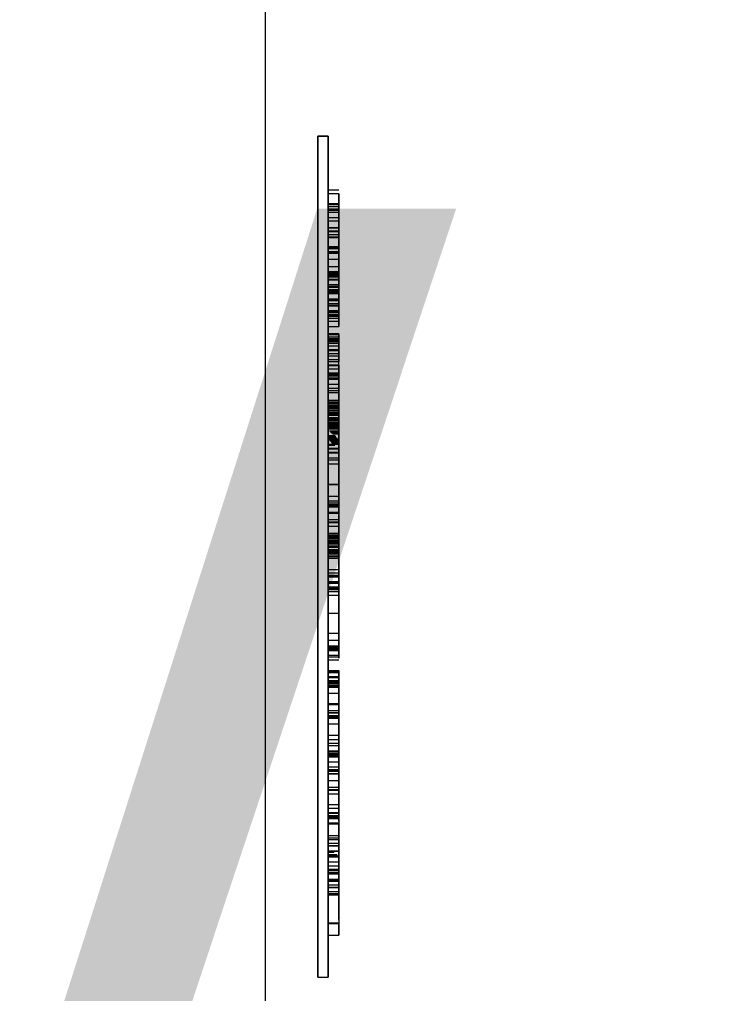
# Model space of a CAD drawing. Header units: millimetres. Extents: x 10569 to 232243, y -25347 to 80743.
# Drawn here: x 86322.3 to 86658.8, y 45304.7 to 45768 of the extents above; entities that cross this region are included whole.
import ezdxf

# ---------------------------------------------------------------- set-up
doc = ezdxf.new("R2010")
doc.units = ezdxf.units.MM
for name, color, linetype, lineweight in [('A-GENM', 13, 'Continuous', 20), ('A-WALL', 113, 'Continuous', 20), ('G-ANNO-TEXT', 231, 'Continuous', 5)]:
    doc.layers.add(name, color=color, linetype=linetype, lineweight=lineweight)
doc.styles.add('Swis721 BT_5', font='swiss.ttf', dxfattribs={"width": 0.85, "height": 567.642527})

# ---------------------------------------------------------------- blocks, each defined once
blk = doc.blocks.new('DLN_Signage-Ambulant braille _ tactile - DLN_Signage-Ambulant braille _ tactile-V652-TENDER DRAFT G_F')
at = {"layer": 'A-GENM', "lineweight": 9}
for p, q in [((200, 5), (-200, 5)), ((-200, 5), (200, 5)), ((-200, 5), (-200, 0)), ((-200, 5), (-200, 0)), ((200, 0), (200, 5)), ((200, 5), (200, 0)), ((-200, 0), (200, 0)), ((-179.94, 0), (-179.87, 0)), ((-179.93, 0), (-179.94, 0)), ((-179.68, 0), (-179.93, 0)), ((-179.87, 0), (-174.2, 0)), ((-178.37, 0), (-179.68, 0)), ((-177.38, 0), (-178.37, 0)), ((-175.04, 0), (-177.38, 0)), ((-174.2, 0), (-172.53, 0)), ((-174.2, 0), (-174.2, -5)), ((-171.15, 0), (-172.66, 0)), ((-170.12, 0), (-172.24, 0)), ((-172.24, 0), (-171.77, 0)), ((-171.77, 0), (-139.49, 0)), ((-171.77, 0), (-160.35, 0)), ((-166.2, 0), (-171.15, 0)), ((-150.16, 0), (-170.12, 0)), ((-160.35, 0), (-166.2, 0)), ((-160.74, 0), (-159.15, 0)), ((-160.74, 0), (-160.74, -5)), ((-160.35, -5), (-160.35, 0)), ((-160.35, 0), (-160.35, -5)), ((-159.15, 0), (-153.48, 0)), ((-159.15, 0), (-159.15, -5)), ((-156.11, 0), (-157.25, 0)), ((-157.25, 0), (-154.1, 0)), ((-153.48, 0), (-157.25, 0)), ((-157.25, 0), (-157.25, -5)), ((-157.25, -5), (-157.25, 0)), ((-157.25, 0), (-157.25, -5)), ((-154.35, 0), (-156.11, 0)), ((-156.11, 0), (-156.11, -5)), ((-154.35, 0), (-154.35, -5)), ((-154.1, -5), (-154.1, 0)), ((-153.48, 0), (-150.76, 0)), ((-150.51, 0), (-153.48, 0)), ((-153.48, 0), (-150.16, 0)), ((-153.48, 0), (-153.48, -5)), ((-150.16, 0), (-153.31, 0)), ((-153.31, 0), (-153.31, -5)), ((-150.76, 0), (-149.31, 0)), ((-150.76, 0), (-150.76, -5)), ((-149.31, 0), (-150.51, 0)), ((-150.51, 0), (-150.51, -5)), ((-139.49, 0), (-150.16, 0)), ((-150.16, 0), (-142.48, 0)), ((-150.16, 0), (-150.16, -5)), ((-149.31, 0), (-149.31, -5)), ((-147.09, 0), (-148.93, 0)), ((-148.93, 0), (-148.93, -5)), ((-148.75, 0), (-147.09, 0)), ((-148.75, 0), (-148.75, -5)), ((-146.12, 0), (-148.57, 0)), ((-148.57, 0), (-148.57, -5)), ((-147.09, 0), (-147.09, -5)), ((-144.94, 0), (-146.12, 0)), ((-139.49, 0), (-145.19, 0)), ((-145.19, 0), (-142.77, 0)), ((-142.48, 0), (-145.19, 0)), ((-145.19, 0), (-142.48, 0)), ((-145.19, 0), (-145.19, -5)), ((-145.19, 0), (-145.19, -5)), ((-143.67, 0), (-144.94, 0)), ((-142.77, 0), (-141.69, 0)), ((-142.77, 0), (-142.77, -5)), ((-139.49, 0), (-142.48, 0)), ((-142.48, 0), (-139.31, 0)), ((-142.22, 0), (-140.47, 0)), ((-142.22, 0), (-142.22, -4.72)), ((-141.69, 0), (-141.69, -4.15)), ((-140.47, 0), (-140.11, 0)), ((-140.47, 0), (-140.47, -2.84)), ((-140.11, -5), (-140.11, 0)), ((-140.11, 0), (-140.11, -5)), ((-140.11, 0), (-140.11, -5)), ((-139.49, 0), (-125.84, 0)), ((-126.56, 0), (-139.49, 0)), ((-137.5, 0), (-138.77, 0)), ((-137.81, 0), (-133.87, 0)), ((-133.87, 0), (-137.5, 0)), ((-132.54, 0), (-137.47, 0)), ((-137.47, 0), (-137.47, -5)), ((-137.42, 0), (-134.48, 0)), ((-137.42, 0), (-137.42, -5)), ((-136.3, 0), (-136.3, -5)), ((-134.48, 0), (-132.54, 0)), ((-134.48, 0), (-134.48, -5)), ((-132.54, 0), (-132.54, -5)), ((-127.09, 0), (-127.09, -5)), ((-127.09, 0), (-127.09, -5)), ((-126.56, 0), (-126.56, -5)), ((-125.84, 0), (-93.56, 0)), ((-101.26, 0), (-125.84, 0)), ((-125.84, 0), (-119.63, 0)), ((-119.63, 0), (-125.84, 0)), ((-123.28, 0), (-125.84, 0)), ((-119.63, 0), (-125.84, 0)), ((-124.54, 0), (-95.14, 0)), ((-95.14, 0), (-124.54, 0)), ((-124.42, 0), (-123.28, 0)), ((-124.42, 0), (-124.42, -5)), ((-123.78, 0), (-121.94, 0)), ((-123.78, 0), (-123.78, -5)), ((-123.28, -5), (-123.28, 0)), ((-121.94, 0), (-121.69, 0)), ((-121.94, 0), (-121.94, -5)), ((-121.69, 0), (-121.69, -5)), ((-119.63, 0), (-119.63, -5)), ((-117.88, 0), (-117.88, -5)), ((-111.03, 0), (-112.8, 0)), ((-112.8, 0), (-111.03, 0)), ((-112.8, 0), (-112.8, -5)), ((-106.46, 0), (-111.03, 0)), ((-111.03, 0), (-106.46, 0)), ((-111.03, 0), (-111.03, -5)), ((-111.03, 0), (-111.03, -5)), ((-110.9, 0), (-109.6, 0)), ((-109.54, 0), (-110.9, 0)), ((-110.9, -5), (-110.9, 0)), ((-109.6, 0), (-106.46, 0)), ((-109.6, 0), (-109.6, -5)), ((-106.46, 0), (-109.54, 0)), ((-109.54, 0), (-109.54, -5)), ((-101.94, 0), (-106.46, 0)), ((-106.46, 0), (-101.81, 0)), ((-106.46, 0), (-103.18, 0)), ((-103.31, 0), (-106.46, 0)), ((-106.46, 0), (-106.46, -5)), ((-106.46, 0), (-106.46, -5)), ((-106.46, 0), (-106.46, -5)), ((-106.46, 0), (-106.46, -5)), ((-102.01, 0), (-103.31, 0)), ((-103.31, 0), (-103.31, -5)), ((-103.18, 0), (-102.01, 0)), ((-103.18, 0), (-103.18, -5)), ((-102.01, 0), (-102.01, -5)), ((-100.11, 0), (-101.94, 0)), ((-101.94, 0), (-101.94, -5)), ((-101.81, 0), (-100.11, 0)), ((-101.81, 0), (-101.81, -5)), ((-68.08, 0), (-101.26, 0)), ((-101.26, 0), (-101.26, -5)), ((-100.11, -5), (-100.11, 0)), ((-88.68, 0), (-97.57, 0)), ((-97.57, 0), (-95.16, 0)), ((-94.07, 0), (-97.57, 0)), ((-97.57, 0), (-94.6, 0)), ((-97.57, 0), (-97.57, -5)), ((-97.57, 0), (-97.57, -5)), ((-95.16, 0), (-94.07, 0)), ((-95.16, 0), (-95.16, -5)), ((-94.6, 0), (-92.85, 0)), ((-94.6, 0), (-94.6, -5)), ((-94.07, 0), (-94.07, -5)), ((-93.56, 0), (-67.1, 0)), ((-93.56, 0), (-93.56, -5)), ((-92.85, 0), (-92.49, 0)), ((-92.85, 0), (-92.85, -5)), ((-92.49, 0), (-89.8, 0)), ((-89.86, 0), (-92.49, 0)), ((-92.49, 0), (-88.68, 0)), ((-92.49, -5), (-92.49, 0)), ((-92.49, 0), (-92.49, -5)), ((-92.49, 0), (-92.49, -5)), ((-84.92, 0), (-89.86, 0)), ((-89.86, 0), (-89.86, -5)), ((-89.8, 0), (-86.86, 0)), ((-89.8, 0), (-89.8, -5)), ((-88.68, 0), (-88.68, -5)), ((-86.86, 0), (-84.92, 0)), ((-86.86, 0), (-86.86, -5)), ((-84.92, 0), (-84.92, -5)), ((-75.66, 0), (-79.47, 0)), ((-79.47, 0), (-76.16, 0)), ((-70.26, 0), (-79.47, 0)), ((-79.47, 0), (-76.8, 0)), ((-79.47, 0), (-79.47, -5)), ((-79.47, 0), (-79.47, -5)), ((-76.8, 0), (-75.66, 0)), ((-76.8, 0), (-76.8, -5)), ((-76.16, 0), (-74.32, 0)), ((-76.16, 0), (-76.16, -5)), ((-75.66, -5), (-75.66, 0)), ((-74.32, 0), (-74.07, 0)), ((-74.32, 0), (-74.32, -5)), ((-74.07, 0), (-70.26, 0)), ((-74.07, 0), (-74.07, -5)), ((-69.9, 0), (-73.16, 0)), ((-73.16, 0), (-69.9, 0)), ((-69.9, 0), (-73.16, 0)), ((-73.16, 0), (-69.9, 0)), ((-73.16, 0), (-73.16, -5)), ((-73.16, 0), (-73.16, -5)), ((-73.16, 0), (-73.16, -5)), ((-73.16, 0), (-73.16, -5)), ((-70.26, 0), (-70.26, -5)), ((-69.9, -5), (-69.9, 0)), ((-69.9, 0), (-69.9, -5)), ((-69.9, -5), (-69.9, 0)), ((-69.9, 0), (-69.9, -5)), ((-66.56, 0), (-68.08, 0)), ((-67.1, 0), (-62.2, 0)), ((-62.2, 0), (-66.56, 0)), ((-61.06, 0), (-64.87, 0)), ((-64.87, 0), (-61.42, 0)), ((-64.87, 0), (-64.87, -5)), ((-61.42, 0), (-60.23, 0)), ((-61.42, 0), (-61.42, -5)), ((-60.15, 0), (-61.06, 0)), ((-61.06, 0), (-61.06, -5)), ((-61.06, 0), (-61.06, -5)), ((-60.23, 0), (-59.47, 0)), ((-60.23, 0), (-60.23, -5)), ((-60.15, 0), (-60.15, -5)), ((-59.47, 0), (-58.86, 0)), ((-59.47, 0), (-54.39, 0)), ((-54.39, 0), (-59.47, 0)), ((-59.47, -5), (-59.47, 0)), ((-59.47, 0), (-59.47, -5)), ((-59.47, 0), (-59.47, -5)), ((-58.86, 0), (-57.01, 0)), ((-58.86, 0), (-58.86, -5)), ((-54.71, 0), (-57.43, 0)), ((-57.43, 0), (-57.43, -5)), ((-57.01, 0), (-55.04, 0)), ((-57.01, 0), (-57.01, -5)), ((-55.04, 0), (-54.05, 0)), ((-55.04, 0), (-55.04, -5)), ((-54.05, 0), (-54.71, 0)), ((-54.71, 0), (-54.71, -5)), ((-54.39, 0), (-54.39, -5)), ((-54.05, 0), (-54.05, -5)), ((-47.53, 0), (-48.28, 0)), ((-48.28, 0), (-47.88, 0)), ((-47.88, 0), (-15.17, 0)), ((-43.3, 0), (-47.66, 0)), ((-47.66, 0), (-44.55, 0)), ((-47.66, 0), (-47.66, -5)), ((-45.04, 0), (-47.53, 0)), ((-44.46, 0), (-46.84, 0)), ((-46.84, 0), (-43.87, 0)), ((-46.84, 0), (-46.84, -5)), ((-43.02, 0), (-45.04, 0)), ((-44.55, 0), (-42.53, 0)), ((-44.55, 0), (-44.55, -5)), ((-42.93, 0), (-44.46, 0)), ((-44.46, 0), (-44.46, -5)), ((-43.87, 0), (-43.3, 0)), ((-43.87, 0), (-43.87, -5)), ((-43.3, 0), (-43.3, -5)), ((-39.51, 0), (-43.02, 0)), ((-36.3, 0), (-42.93, 0)), ((-42.93, 0), (-42.93, -5)), ((-42.53, 0), (-39.76, 0)), ((-42.53, -5), (-42.53, 0)), ((-39.76, 0), (-36.3, 0)), ((-39.76, 0), (-39.76, -5)), ((-37.62, 0), (-39.51, 0)), ((-26.12, 0), (-37.62, 0)), ((-36.3, 0), (-36.3, -5)), ((-26.68, 0), (-26.85, 0)), ((-26.85, 0), (-24.92, 0)), ((-26.85, 0), (-26.85, -5)), ((-26.18, 0), (-26.68, 0)), ((-25.39, 0), (-26.18, 0)), ((-26, 0), (-26.12, 0)), ((-25.85, 0), (-26, 0)), ((-25.69, 0), (-25.85, 0)), ((-24.91, 0), (-25.69, 0)), ((-24.35, 0), (-25.39, 0)), ((-24.92, 0), (-24.89, 0)), ((-24.89, 0), (-24.91, 0)), ((-21.85, 0), (-24.35, 0)), ((-16.85, 0), (-21.85, 0)), ((-18.29, 0), (11.11, 0)), ((11.11, 0), (-18.29, 0)), ((-14.35, 0), (-16.85, 0)), ((-15.6, 0), (-16.61, 0)), ((-16.61, 0), (-15.03, 0)), ((-16.61, 0), (-16.61, -5)), ((-16.61, 0), (-16.61, -5)), ((-15.6, 0), (-15.6, -5)), ((-15.17, 0), (6.23, 0)), ((-15.17, 0), (-15.17, -5)), ((-12.55, 0), (-15.17, 0)), ((-15.03, 0), (-14.25, 0)), ((-15.03, 0), (-15.03, -5)), ((-12.52, 0), (-14.35, 0)), ((-14.25, 0), (-12.03, 0)), ((-14.25, 0), (-14.25, -5)), ((-9.63, 0), (-12.55, 0)), ((-12.55, 0), (-12.55, -5)), ((-11.85, 0), (-12.52, 0)), ((-12.03, 0), (-9.35, 0)), ((-12.03, -5), (-12.03, 0)), ((-11.33, 0), (-11.85, 0)), ((-11.85, 0), (-11.85, -5)), ((-11.3, 0), (-11.33, 0)), ((-11.2, 0), (-11.3, 0)), ((-11.04, 0), (-11.2, 0)), ((-10.84, 0), (-11.04, 0)), ((-10.6, 0), (-10.84, 0)), ((-10.35, 0), (-10.6, 0)), ((-10.1, 0), (-10.35, 0)), ((-9.86, 0), (-10.1, 0)), ((-9.66, 0), (-9.86, 0)), ((-9.5, 0), (-9.66, 0)), ((-7.72, 0), (-9.63, 0)), ((-9.63, 0), (-9.63, -5)), ((-9.36, 0), (-9.5, 0)), ((-8.85, 0), (-9.36, 0)), ((-9.35, 0), (-7.72, 0)), ((-9.35, 0), (-9.35, -5)), ((-5.14, 0), (-8.85, 0)), ((-8.85, 0), (-8.85, -5)), ((-7.72, 0), (-6.14, 0)), ((-6.14, 0), (-7.72, 0)), ((-7.72, 0), (-7.72, -5)), ((-7.72, 0), (-7.72, -5)), ((-7.72, 0), (-7.72, -5)), ((-6.14, 0), (-6.14, -5)), ((-3.85, 0), (-5.14, 0)), ((1.15, 0), (-3.85, 0)), ((2.73, 0), (-0.74, 0)), ((-0.74, 0), (1.64, 0)), ((-0.74, 0), (-0.74, -5)), ((-0.11, 0), (1.34, 0)), ((0.39, 0), (-0.11, 0)), ((-0.11, -5), (-0.11, 0)), ((1.99, 0), (0.39, 0)), ((0.39, 0), (0.39, -5)), ((3.65, 0), (1.15, 0)), ((1.34, 0), (4.78, 0)), ((1.34, 0), (1.34, -5)), ((2.41, 0), (1.48, 0)), ((1.48, 0), (1.91, 0)), ((1.48, 0), (1.48, -5)), ((1.64, 0), (5.15, 0)), ((1.64, 0), (1.64, -5)), ((1.91, 0), (3.46, 0)), ((1.91, 0), (1.91, -5)), ((4.58, 0), (1.99, 0)), ((1.99, 0), (1.99, -5)), ((4.96, 0), (2.41, 0)), ((2.41, 0), (2.41, -5)), ((5.19, 0), (2.73, 0)), ((2.73, 0), (2.73, -5)), ((3.46, 0), (5.62, 0)), ((3.46, 0), (3.46, -5)), ((5.98, 0), (3.65, 0)), ((4.58, 0), (4.58, -5)), ((4.78, 0), (6.92, 0)), ((4.78, 0), (4.78, -5)), ((4.96, 0), (4.96, -5)), ((5.15, 0), (5.15, -5)), ((5.19, 0), (5.19, -5)), ((6.15, 0), (5.98, 0)), ((8.1, 0), (6.15, 0)), ((6.15, 0), (6.15, -5)), ((6.23, 0), (33.91, 0)), ((6.23, 0), (6.23, -5)), ((9.04, 0), (6.23, 0)), ((8.78, 0), (6.23, 0)), ((6.92, 0), (10.05, 0)), ((6.92, 0), (6.92, -5)), ((10.05, 0), (7.63, 0)), ((7.63, 0), (7.63, -5)), ((7.84, 0), (8.78, 0)), ((7.84, 0), (7.84, -5)), ((8.02, 0), (9.69, 0)), ((8.02, 0), (8.02, -5)), ((22.13, 0), (8.1, 0)), ((8.1, 0), (8.1, -5)), ((8.78, 0), (8.78, -5)), ((10.37, 0), (9.04, 0)), ((9.04, 0), (9.04, -5)), ((9.69, 0), (10.37, 0)), ((9.69, 0), (9.69, -5)), ((10.05, 0), (10.05, -5)), ((10.37, 0), (10.37, -5)), ((16.31, 0), (14.5, 0)), ((14.5, 0), (16.3, 0)), ((14.5, 0), (14.5, -5)), ((16.3, 0), (20.72, 0)), ((16.3, 0), (16.3, -5)), ((16.31, 0), (16.31, -5)), ((16.4, 0), (17.73, 0)), ((20.72, 0), (16.4, 0)), ((20.72, 0), (16.4, 0)), ((17.63, 0), (16.4, 0)), ((16.4, 0), (20.72, 0)), ((16.4, -5), (16.4, 0)), ((16.4, 0), (16.4, -5)), ((20.72, 0), (17.63, 0)), ((17.63, 0), (17.63, -5)), ((17.73, 0), (20.72, 0)), ((17.73, 0), (17.73, -5)), ((20.72, 0), (24.82, 0)), ((24.66, 0), (20.72, 0)), ((20.72, 0), (24.66, 0)), ((20.72, 0), (20.72, -5)), ((23.69, 0), (20.79, 0)), ((20.79, 0), (20.79, -5)), ((24.55, 0), (21, 0)), ((21, 0), (21, -5)), ((21.2, 0), (23.97, 0)), ((21.2, 0), (21.2, -5)), ((22.83, 0), (22.13, 0)), ((24.95, 0), (22.83, 0)), ((24.66, 0), (23.69, 0)), ((23.69, 0), (23.69, -5)), ((23.97, 0), (25.61, 0)), ((23.97, 0), (23.97, -5)), ((25.61, 0), (24.55, 0)), ((24.55, 0), (24.55, -5)), ((24.66, -5), (24.66, 0)), ((24.82, 0), (26.56, 0)), ((24.82, 0), (24.82, -5)), ((26.22, 0), (24.95, 0)), ((25.61, 0), (25.61, -5)), ((28.77, 0), (26.22, 0)), ((26.56, 0), (26.56, -5)), ((33.91, 0), (28.77, 0)), ((28.77, 0), (28.77, -5)), ((33.91, 0), (34.38, 0)), ((34.38, 0), (46.96, 0)), ((44.16, 0), (34.38, 0)), ((34.38, 0), (34.38, -5)), ((46.66, 0), (44.16, 0)), ((44.16, 0), (68.16, 0)), ((68.16, 0), (44.16, 0)), ((44.16, 0), (44.16, -5)), ((46.07, 0), (46.07, -5)), ((49.16, 0), (46.66, 0)), ((46.96, 0), (64.71, 0)), ((46.96, 0), (46.96, -5)), ((49.42, 0), (46.96, 0)), ((46.96, 0), (49.67, 0)), ((50.16, 0), (49.16, 0)), ((51.65, 0), (49.42, 0)), ((49.42, 0), (49.42, -5)), ((49.67, 0), (49.55, 0)), ((49.55, 0), (51.41, 0)), ((49.55, 0), (49.55, -5)), ((49.67, 0), (49.67, -5)), ((49.67, 0), (49.67, -5)), ((51.46, 0), (50.16, 0)), ((51.28, 0), (51.1, 0)), ((51.1, -5), (51.1, 0)), ((51.41, 0), (51.28, 0)), ((51.28, 0), (51.28, -5)), ((51.29, 0), (54.38, 0)), ((51.41, 0), (51.41, -4.87)), ((54.5, 0), (51.46, 0)), ((54.38, 0), (51.65, 0)), ((51.65, 0), (51.65, -4.59)), ((53.02, 0), (53.02, -3.1)), ((55.13, 0), (53.58, 0)), ((53.58, 0), (55.07, 0)), ((53.58, 0), (53.58, -5)), ((54.99, 0), (54.5, 0)), ((54.63, 0), (56.62, 0)), ((55.16, 0), (54.99, 0)), ((55.07, 0), (55.38, 0)), ((57.16, 0), (55.16, 0)), ((55.84, 0), (58.85, 0)), ((58.85, 0), (55.84, 0)), ((55.84, 0), (58.85, 0)), ((55.84, 0), (59.22, 0)), ((60.39, 0), (56, 0)), ((56, 0), (58.97, 0)), ((56, 0), (56, -4.83)), ((56.62, 0), (57.24, 0)), ((56.62, 0), (56.62, -4.14)), ((57.34, 0), (57.16, 0)), ((57.16, 0), (57.16, -3.54)), ((57.24, -3.46), (57.24, 0)), ((57.83, 0), (57.34, 0)), ((59.47, 0), (57.42, 0)), ((57.42, 0), (57.42, -3.26)), ((59.47, 0), (57.48, 0)), ((57.48, 0), (57.61, 0)), ((57.48, 0), (57.48, -3.19)), ((57.61, 0), (57.61, -3.05)), ((57.61, 0), (57.61, -3.05)), ((59.66, 0), (57.83, 0)), ((58.48, 0), (58.6, 0)), ((61.2, 0), (59.47, 0)), ((60.87, 0), (59.66, 0)), ((59.84, 0), (61.2, 0)), ((64.68, 0), (60.39, 0)), ((60.39, 0), (64.68, 0)), ((60.39, 0), (64.68, 0)), ((60.39, 0), (62.82, 0)), ((64.68, 0), (60.39, 0)), ((60.39, 0), (64.68, 0)), ((64.68, 0), (60.39, 0)), ((60.39, 0), (64.68, 0)), ((64.71, 0), (60.5, 0)), ((61.33, 0), (60.83, 0)), ((60.83, 0), (60.83, -5)), ((62.16, 0), (60.87, 0)), ((60.96, 0), (64.68, 0)), ((60.96, 0), (63.56, 0)), ((64.68, 0), (60.96, 0)), ((60.96, 0), (64.68, 0)), ((63.68, 0), (60.96, 0)), ((60.96, 0), (60.96, -5)), ((61.2, -5), (61.2, 0)), ((64.68, 0), (61.33, 0)), ((61.33, 0), (61.33, -5)), ((61.64, 0), (64.68, 0)), ((64.68, 0), (61.64, 0)), ((61.64, -5), (61.64, 0)), ((62.82, 0), (61.95, 0)), ((61.95, 0), (61.95, -5)), ((63.16, 0), (62.16, 0)), ((62.32, 0), (62.32, -5)), ((62.69, 0), (64.68, 0)), ((62.69, 0), (62.69, -5)), ((62.82, 0), (62.82, -5)), ((64.46, 0), (63.16, 0)), ((63.56, 0), (63.56, -5)), ((63.68, -5), (63.68, 0)), ((67.99, 0), (64.46, 0)), ((64.68, 0), (64.68, -5)), ((64.71, 0), (79.49, 0)), ((64.71, 0), (64.71, -5)), ((67.9, 0), (64.71, 0)), ((64.71, 0), (67.9, 0)), ((64.71, 0), (67.9, 0)), ((67.78, 0), (64.71, 0)), ((64.71, 0), (72.98, 0)), ((69.51, 0), (64.71, 0)), ((67.9, 0), (64.71, 0)), ((64.71, 0), (67.9, 0)), ((67.9, 0), (64.71, 0)), ((64.71, 0), (67.9, 0)), ((64.92, 0), (64.92, -5)), ((65.3, 0), (64.99, 0)), ((64.99, 0), (64.99, -5)), ((65.3, 0), (65.3, -5)), ((67.4, 0), (65.67, 0)), ((65.67, 0), (65.67, -5)), ((66.16, 0), (68.15, 0)), ((66.16, 0), (66.16, -5)), ((68.15, 0), (67.4, 0)), ((67.4, 0), (67.4, -5)), ((67.53, 0), (67.53, -5)), ((70.26, 0), (67.78, 0)), ((67.78, 0), (67.78, -5)), ((67.78, 0), (67.78, -5)), ((67.9, 0), (70.5, 0)), ((70.5, 0), (67.9, 0)), ((67.9, 0), (70.5, 0)), ((70.5, 0), (67.9, 0)), ((67.9, 0), (71.62, 0)), ((67.9, -5), (67.9, 0)), ((67.9, -5), (67.9, 0)), ((67.9, 0), (67.9, -5)), ((67.9, -5), (67.9, 0)), ((67.9, 0), (67.9, -5)), ((68.16, 0), (67.99, 0)), ((68.15, 0), (68.15, -5)), ((79.49, 0), (68.16, 0)), ((68.16, 0), (68.16, -5)), ((68.64, 0), (71.5, 0)), ((71.62, 0), (68.64, 0)), ((68.64, -5), (68.64, 0)), ((71.37, 0), (69.51, 0)), ((69.51, 0), (70.26, 0)), ((71, 0), (69.51, 0)), ((69.51, 0), (69.51, -5)), ((69.51, 0), (69.51, -5)), ((70.26, 0), (70.26, -5)), ((70.5, 0), (70.5, -5)), ((71.62, 0), (71, 0)), ((71, 0), (72.74, 0)), ((72.98, 0), (71, 0)), ((71, 0), (71, -5)), ((71, 0), (71, -5)), ((71.37, 0), (71.37, -5)), ((71.5, 0), (71.99, 0)), ((71.5, 0), (73.6, 0)), ((71.5, 0), (71.5, -5)), ((71.5, 0), (71.5, -5)), ((71.62, 0), (71.62, -5)), ((71.99, 0), (71.99, -5)), ((72.74, 0), (74.47, 0)), ((72.74, 0), (72.74, -5)), ((72.98, 0), (72.98, -5)), ((73.6, 0), (73.6, -5)), ((74.47, 0), (74.47, -5)), ((78.07, 0), (78.07, -5)), ((79.06, 0), (79.06, -5)), ((79.49, 0), (83.71, 0)), ((85.55, 0), (79.49, 0)), ((82.04, 0), (79.49, 0)), ((79.49, 0), (82.04, 0)), ((82.04, 0), (79.49, 0)), ((79.49, 0), (82.04, 0)), ((84.27, 0), (80.18, 0)), ((80.18, 0), (84.39, 0)), ((80.18, 0), (80.18, -5)), ((91.09, 0), (82.04, 0)), ((82.04, 0), (84.39, 0)), ((84.39, 0), (82.04, 0)), ((82.04, 0), (84.39, 0)), ((82.04, 0), (82.04, -5)), ((83.71, 0), (84.61, 0)), ((87, 0), (84.27, 0)), ((84.27, -5), (84.27, 0)), ((84.39, 0), (91.09, 0)), ((84.39, 0), (87.49, 0)), ((84.39, 0), (86.81, 0)), ((84.39, 0), (84.39, -5)), ((84.61, 0), (85.55, 0)), ((91.09, 0), (84.64, 0)), ((84.64, 0), (87, 0)), ((84.64, -5), (84.64, 0)), ((87.49, 0), (85.51, 0)), ((85.51, 0), (85.51, -5)), ((86.81, 0), (86.81, -5)), ((87, -5), (87, 0)), ((87.49, 0), (87.49, -5)), ((89.35, 0), (89.35, -5)), ((93.82, 0), (90.97, 0)), ((90.97, 0), (91.09, 0)), ((90.97, 0), (90.97, -5)), ((91.09, -5), (91.09, 0)), ((91.09, 0), (91.09, -5)), ((91.09, 0), (91.09, -5)), ((101.51, 0), (92.83, 0)), ((92.83, 0), (102.75, 0)), ((98.53, 0), (92.83, 0)), ((92.83, 0), (93.82, 0)), ((92.83, 0), (92.83, -5)), ((92.83, 0), (92.83, -5)), ((92.83, 0), (92.83, -5)), ((93.82, 0), (93.82, -5)), ((93.82, 0), (93.82, -5)), ((93.82, 0), (93.82, -5)), ((98.03, 0), (95.55, 0)), ((95.55, 0), (102.75, 0)), ((95.55, 0), (95.55, -5)), ((95.55, 0), (95.55, -5)), ((96.67, 0), (102.62, 0)), ((96.67, 0), (96.67, -5)), ((102.37, 0), (98.03, 0)), ((98.03, 0), (98.03, -5)), ((100.27, 0), (98.53, 0)), ((98.53, 0), (98.53, -5)), ((102.75, 0), (100.27, 0)), ((100.27, 0), (100.27, -5)), ((103.24, 0), (101.51, 0)), ((101.51, 0), (101.51, -5)), ((103.43, 0), (102.37, 0)), ((102.37, 0), (102.37, -5)), ((102.62, 0), (102.62, -5)), ((102.75, 0), (105.72, 0)), ((102.75, 0), (105.72, 0)), ((102.75, 0), (102.75, -5)), ((105.72, 0), (103.24, 0)), ((103.24, 0), (103.24, -5)), ((103.74, 0), (103.43, 0)), ((103.43, 0), (103.43, -5)), ((104.54, 0), (103.74, 0)), ((103.74, 0), (103.74, -5)), ((106.09, 0), (104.54, 0)), ((104.54, 0), (104.54, -5)), ((105.72, 0), (105.72, -5)), ((106.09, 0), (106.09, -5)), ((111.96, 0), (109.57, 0)), ((109.57, 0), (111.96, 0)), ((109.57, 0), (109.57, -5)), ((118.46, 0), (111.96, 0)), ((111.96, 0), (118.46, 0)), ((111.96, 0), (111.96, -5)), ((114.53, 0), (111.96, 0)), ((113.35, 0), (116.76, 0)), ((113.35, -5), (113.35, 0)), ((116.14, 0), (114.4, 0)), ((114.4, 0), (114.53, 0)), ((114.4, 0), (114.4, -5)), ((114.53, 0), (114.53, -5)), ((114.53, 0), (114.53, -5)), ((118.46, 0), (115.27, 0)), ((115.27, 0), (116.64, 0)), ((115.27, 0), (115.27, -5)), ((116.64, 0), (116.14, 0)), ((116.14, 0), (116.14, -5)), ((116.64, 0), (116.64, -5)), ((116.76, 0), (116.76, -5)), ((117.13, 0), (117.13, -5)), ((137.03, 0), (118.46, 0)), ((118.46, 0), (124.16, 0)), ((119.36, 0), (119.36, -5)), ((121.97, 0), (119.61, 0)), ((119.61, 0), (121.97, 0)), ((122.59, 0), (119.61, 0)), ((119.61, 0), (126.93, 0)), ((119.61, 0), (119.61, -5)), ((122.09, 0), (120.36, 0)), ((120.36, 0), (120.48, 0)), ((120.48, 0), (120.36, 0)), ((120.36, 0), (122.09, 0)), ((120.36, 0), (120.36, -5)), ((120.36, 0), (120.36, -5)), ((120.48, 0), (120.48, -5)), ((121.84, 0), (121.84, -5)), ((121.97, 0), (121.97, -5)), ((122.09, 0), (125.19, 0)), ((125.19, 0), (122.09, 0)), ((122.09, 0), (125.81, 0)), ((126.8, 0), (122.09, 0)), ((122.09, 0), (126.93, 0)), ((122.09, 0), (126.8, 0)), ((126.93, 0), (122.09, 0)), ((122.09, 0), (122.09, -5)), ((122.09, 0), (122.09, -5)), ((122.09, -5), (122.09, 0)), ((122.09, 0), (122.09, -5)), ((126.31, 0), (122.34, 0)), ((122.34, 0), (122.34, -5)), ((126.93, 0), (122.59, 0)), ((122.59, 0), (122.59, -5)), ((124.16, 0), (128.2, 0)), ((125.19, 0), (125.19, -5)), ((125.81, 0), (126.8, 0)), ((125.81, 0), (125.81, -5)), ((126.31, 0), (126.31, -5)), ((126.93, 0), (126.8, 0)), ((126.8, 0), (129.41, 0)), ((126.8, 0), (126.93, 0)), ((126.8, 0), (126.8, -5)), ((126.8, 0), (126.8, -5)), ((126.8, 0), (126.8, -5)), ((126.93, 0), (126.93, -5)), ((126.93, 0), (126.93, -5)), ((126.93, 0), (126.93, -5)), ((126.93, 0), (126.93, -5)), ((126.93, 0), (126.93, -5)), ((128.42, 0), (127.05, 0)), ((127.05, 0), (127.05, -5)), ((128.2, 0), (130.59, 0)), ((128.2, 0), (128.2, -5)), ((128.54, 0), (128.42, 0)), ((128.42, 0), (128.42, -5)), ((128.42, 0), (128.42, -5)), ((133.13, 0), (128.54, 0)), ((128.54, 0), (132.01, 0)), ((132.01, 0), (128.54, 0)), ((129.41, 0), (128.54, 0)), ((128.54, 0), (134.12, 0)), ((134.12, 0), (128.54, 0)), ((128.54, 0), (133.13, 0)), ((128.54, 0), (133.13, 0)), ((133.13, 0), (128.54, 0)), ((128.54, 0), (128.54, -5)), ((128.54, 0), (128.54, -5)), ((128.54, 0), (128.54, -5)), ((128.54, -5), (128.54, 0)), ((129.41, 0), (129.41, -5)), ((130.59, 0), (137.03, 0)), ((131.71, 0), (161.11, 0)), ((161.11, 0), (131.71, 0)), ((132.01, 0), (132.01, -5)), ((133.13, 0), (135.42, 0)), ((133.13, 0), (133.13, -5)), ((135.11, 0), (133.38, 0)), ((133.38, 0), (133.38, -5)), ((133.38, 0), (133.38, -5)), ((133.38, 0), (133.38, -5)), ((134.12, 0), (135.61, 0)), ((134.12, 0), (134.12, -5)), ((135.27, 0), (134.46, 0)), ((134.46, 0), (137.03, 0)), ((134.46, 0), (134.46, -5)), ((134.46, 0), (137.03, 0)), ((137.03, 0), (134.46, 0)), ((135.42, 0), (134.99, 0)), ((134.99, 0), (135.11, 0)), ((134.99, 0), (134.99, -5)), ((135.11, 0), (135.11, -5)), ((137.46, 0), (135.27, 0)), ((135.42, 0), (135.42, -5)), ((135.61, 0), (137.84, 0)), ((135.61, 0), (135.61, -5)), ((135.61, 0), (135.61, -5)), ((152.17, 0), (137.03, 0)), ((137.03, 0), (161.12, 0)), ((137.03, 0), (147.46, 0)), ((138.9, 0), (137.46, 0)), ((137.84, -5), (137.84, 0)), ((137.96, 0), (137.96, -5)), ((140.46, 0), (138.9, 0)), ((142.46, 0), (140.46, 0)), ((146.65, 0), (141.44, 0)), ((141.44, 0), (144.29, 0)), ((141.44, 0), (141.44, -5)), ((146.79, 0), (142.46, 0)), ((144.29, 0), (145.16, 0)), ((144.29, 0), (144.29, -5)), ((145.16, 0), (145.03, 0)), ((145.03, 0), (146.89, 0)), ((145.03, 0), (145.03, -5)), ((145.16, 0), (145.16, -5)), ((146.89, 0), (146.65, 0)), ((146.65, 0), (146.65, -5)), ((146.65, 0), (146.65, -5)), ((147.46, 0), (146.79, 0)), ((146.89, 0), (146.89, -5)), ((146.89, 0), (146.89, -5)), ((146.89, 0), (146.89, -5)), ((146.89, -5), (146.89, 0)), ((147.46, -5), (147.46, 0)), ((151.79, 0), (147.46, 0)), ((147.46, 0), (151.79, 0)), ((147.46, 0), (151.79, 0)), ((151.79, 0), (147.46, 0)), ((147.46, 0), (151.79, 0)), ((151.79, 0), (147.46, 0)), ((152, 0), (151.79, 0)), ((151.79, 0), (151.79, -5)), ((152.6, 0), (152, 0)), ((153.19, 0), (152.17, 0)), ((152.17, 0), (159.84, 0)), ((159.84, 0), (152.17, 0)), ((152.17, 0), (159.84, 0)), ((152.17, 0), (152.17, -5)), ((154.83, 0), (152.17, 0)), ((152.17, 0), (159.84, 0)), ((152.17, 0), (154.83, 0)), ((154.83, 0), (152.17, 0)), ((152.17, 0), (154.83, 0)), ((154.83, 0), (152.17, 0)), ((153.55, 0), (152.6, 0)), ((160.82, 0), (153.19, 0)), ((153.19, 0), (153.19, -5)), ((154.78, 0), (153.55, 0)), ((156.57, 0), (154.71, 0)), ((154.71, 0), (154.83, 0)), ((154.71, 0), (154.71, -5)), ((157.78, 0), (154.78, 0)), ((154.83, 0), (154.83, -5)), ((154.83, -5), (154.83, 0)), ((154.83, 0), (154.83, -5)), ((154.83, 0), (154.83, -5)), ((154.83, 0), (154.83, -5)), ((159.84, 0), (156.44, 0)), ((156.44, 0), (156.57, 0)), ((156.44, 0), (159.84, 0)), ((159.84, 0), (156.44, 0)), ((156.44, 0), (159.84, 0)), ((159.84, 0), (156.44, 0)), ((156.44, 0), (156.44, -5)), ((156.44, 0), (156.44, -5)), ((156.44, 0), (156.44, -5)), ((156.44, 0), (156.44, -5)), ((156.44, 0), (156.44, -5)), ((156.57, 0), (156.57, -5)), ((159.79, 0), (157.78, 0)), ((161.09, 0), (159.79, 0)), ((159.79, 0), (159.79, -5)), ((159.84, 0), (160.33, 0)), ((160.33, 0), (161.14, 0)), ((161.99, 0), (160.82, 0)), ((164.62, 0), (161.09, 0)), ((161.12, 0), (172.55, 0)), ((167.92, 0), (161.12, 0)), ((161.12, 0), (164.79, 0)), ((161.12, -5), (161.12, 0)), ((161.12, 0), (163.88, 0)), ((164.63, 0), (161.12, 0)), ((161.12, 0), (164.63, 0)), ((163.76, 0), (161.12, 0)), ((161.12, 0), (164.63, 0)), ((164.63, 0), (161.12, 0)), ((161.12, 0), (164.63, 0)), ((164.63, 0), (161.12, 0)), ((161.14, 0), (162.24, 0)), ((162.98, 0), (161.99, 0)), ((162.24, 0), (163.55, 0)), ((165.45, 0), (162.98, 0)), ((163.55, 0), (164.99, 0)), ((163.76, -5), (163.76, 0)), ((163.88, 0), (164.75, 0)), ((163.88, 0), (163.88, -5)), ((164.79, 0), (164.62, 0)), ((164.63, 0), (165.49, 0)), ((164.63, -5), (164.63, 0)), ((164.75, 0), (164.75, -5)), ((164.75, 0), (164.75, -5)), ((164.75, -5), (164.75, 0)), ((164.75, 0), (164.75, -5)), ((164.75, -5), (164.75, 0)), ((164.75, 0), (164.75, -5)), ((164.79, -5), (164.79, 0)), ((164.99, 0), (166.48, 0)), ((166.75, 0), (165.45, 0)), ((165.49, 0), (167.48, 0)), ((165.49, 0), (165.49, -5)), ((166.48, 0), (167.92, 0)), ((167.48, 0), (166.49, 0)), ((166.49, 0), (166.49, -5)), ((168.7, 0), (166.75, 0)), ((167.48, 0), (167.48, -5)), ((167.92, 0), (172.55, 0)), ((172.55, 0), (167.92, 0)), ((167.92, 0), (167.92, -5)), ((169.93, 0), (168.7, 0)), ((171.01, 0), (169.93, 0)), ((172.42, 0), (171.01, 0)), ((172.66, 0), (172.42, 0)), ((172.55, 0), (172.66, 0)), ((174.45, 0), (174.45, -5)), ((200, 0), (-200, 0)), ((-200, 0), (-179.87, 0)), ((-179.94, 0), (-179.94, -5)), ((-179.87, 0), (-174.2, 0)), ((-174.42, 0), (-174.42, -5)), ((-174.2, 0), (-174.2, -5)), ((-171.77, 0), (-160.35, 0)), ((-159.15, 0), (-150.16, 0)), ((-148.75, 0), (-139.49, 0)), ((-137.81, 0), (-126.56, 0)), ((-133.87, -5), (-133.87, 0)), ((-125.84, 0), (-119.63, 0)), ((-124.54, 0), (-124.54, -5)), ((-119.63, 0), (-111.03, 0)), ((-111.03, 0), (-101.81, 0)), ((-101.81, 0), (-67.1, 0)), ((-95.14, -5), (-95.14, 0)), ((-67.1, 0), (-59.47, 0)), ((-62.2, -5), (-62.2, 0)), ((-59.47, 0), (-54.39, 0)), ((-54.39, 0), (-47.88, 0)), ((-49, 0), (-49, -5)), ((-47.88, 0), (16.3, 0)), ((-18.29, 0), (-18.29, -5)), ((11.11, -5), (11.11, 0)), ((16.4, 0), (20.72, 0)), ((20.72, 0), (24.66, 0)), ((24.66, 0), (33.91, 0)), ((34.38, -5), (34.38, 0)), ((34.38, 0), (46.96, 0)), ((44.16, 0), (44.16, -5)), ((46.96, 0), (51.29, 0)), ((54.14, -1.87), (54.14, -5)), ((54.38, -1.6), (54.38, -5)), ((54.63, -1.32), (54.63, -5)), ((55.07, -0.85), (55.07, -5)), ((55.13, -5), (55.13, -0.78)), ((55.16, -0.74), (55.16, -5)), ((55.38, -0.51), (55.38, -5)), ((55.84, 0), (58.85, 0)), ((58.48, -2.1), (58.48, -5)), ((58.6, -5), (58.6, -1.96)), ((58.6, -1.96), (58.6, -5)), ((58.85, -1.69), (58.85, -5)), ((58.97, -1.56), (58.97, -5)), ((59.22, -1.28), (59.22, -5)), ((59.22, -1.28), (59.22, -5)), ((59.22, -1.28), (59.22, -5)), ((59.22, -1.28), (59.22, -5)), ((59.22, -1.28), (59.22, -5)), ((59.34, -5), (59.34, -1.15)), ((59.47, -1.01), (59.47, -5)), ((59.47, -1.01), (59.47, -5)), ((59.84, -0.6), (59.84, -5)), ((60.96, 0), (63.56, 0)), ((67.9, 0), (70.5, 0)), ((68.16, -5), (68.16, 0)), ((72.98, 0), (78.07, 0)), ((79.49, 0), (82.04, 0)), ((82.04, 0), (84.39, 0)), ((84.39, 0), (86.81, 0)), ((86.16, -5), (86.16, 0)), ((96.67, 0), (102.62, 0)), ((102.75, 0), (105.72, 0)), ((105.72, 0), (111.96, 0)), ((111.96, 0), (117.13, 0)), ((119.61, 0), (121.97, 0)), ((122.09, 0), (126.8, 0)), ((128.54, 0), (132.01, 0)), ((131.71, 0), (131.71, -5)), ((134.46, 0), (137.03, 0)), ((137.96, 0), (146.65, 0)), ((147.46, 0), (151.79, 0)), ((152.17, 0), (154.83, 0)), ((157.01, 0), (159.84, 0)), ((161.11, -5), (161.11, 0)), ((161.12, 0), (164.63, 0)), ((164.79, 0), (167.92, 0)), ((167.92, 0), (172.55, 0)), ((172.66, -5), (172.66, 0)), ((174.45, 0), (200, 0)), ((-179.87, -5), (-179.94, -5)), ((-179.94, -5), (-179.93, -5)), ((-179.93, -5), (-175.04, -5)), ((-174.2, -5), (-179.87, -5)), ((-172.53, -5), (-174.2, -5)), ((-172.66, -5), (-171.15, -5)), ((-172.24, -5), (-170.12, -5)), ((-171.77, -5), (-172.24, -5)), ((-139.49, -5), (-171.77, -5)), ((-160.35, -5), (-171.77, -5)), ((-171.15, -5), (-169.72, -5)), ((-170.12, -5), (-150.16, -5)), ((-169.72, -5), (-166.2, -5)), ((-166.2, -5), (-160.35, -5)), ((-159.15, -5), (-160.74, -5)), ((-153.48, -5), (-159.15, -5)), ((-154.1, -5), (-157.25, -5)), ((-157.25, -5), (-156.11, -5)), ((-157.25, -5), (-153.48, -5)), ((-156.11, -5), (-154.35, -5)), ((-153.48, -5), (-150.51, -5)), ((-150.76, -5), (-153.48, -5)), ((-150.16, -5), (-153.48, -5)), ((-153.31, -5), (-150.16, -5)), ((-149.31, -5), (-150.76, -5)), ((-150.51, -5), (-149.31, -5)), ((-142.48, -5), (-150.16, -5)), ((-150.16, -5), (-139.49, -5)), ((-148.93, -5), (-147.09, -5)), ((-147.09, -5), (-148.75, -5)), ((-148.57, -5), (-147.92, -5)), ((-147.92, -5), (-147.14, -5)), ((-147.14, -5), (-146.12, -5)), ((-146.12, -5), (-144.94, -5)), ((-142.48, -5), (-145.19, -5)), ((-145.19, -5), (-142.48, -5)), ((-142.77, -5), (-145.19, -5)), ((-145.19, -5), (-139.49, -5)), ((-144.94, -5), (-143.67, -5)), ((-141.69, -5), (-142.77, -5)), ((-139.31, -5), (-142.48, -5)), ((-142.48, -5), (-139.49, -5)), ((-140.47, -5), (-142.22, -5)), ((-140.11, -5), (-140.47, -5)), ((-139.49, -5), (-126.56, -5)), ((-125.84, -5), (-139.49, -5)), ((-138.77, -5), (-137.5, -5)), ((-133.87, -5), (-137.81, -5)), ((-137.5, -5), (-133.87, -5)), ((-137.47, -5), (-132.54, -5)), ((-134.48, -5), (-137.42, -5)), ((-132.54, -5), (-134.48, -5)), ((-125.84, -5), (-119.63, -5)), ((-119.63, -5), (-125.84, -5)), ((-125.84, -5), (-101.26, -5)), ((-93.56, -5), (-125.84, -5)), ((-125.84, -5), (-119.63, -5)), ((-125.84, -5), (-123.28, -5)), ((-124.54, -5), (-95.14, -5)), ((-95.14, -5), (-124.54, -5)), ((-123.28, -5), (-124.42, -5)), ((-121.94, -5), (-123.78, -5)), ((-121.69, -5), (-121.94, -5)), ((-111.03, -5), (-112.8, -5)), ((-112.8, -5), (-111.03, -5)), ((-106.46, -5), (-111.03, -5)), ((-111.03, -5), (-106.46, -5)), ((-110.9, -5), (-109.54, -5)), ((-109.6, -5), (-110.9, -5)), ((-106.46, -5), (-109.6, -5)), ((-109.54, -5), (-106.46, -5)), ((-101.81, -5), (-106.46, -5)), ((-106.46, -5), (-101.94, -5)), ((-106.46, -5), (-103.31, -5)), ((-103.18, -5), (-106.46, -5)), ((-103.31, -5), (-102.01, -5)), ((-102.01, -5), (-103.18, -5)), ((-101.94, -5), (-100.11, -5)), ((-100.11, -5), (-101.81, -5)), ((-101.26, -5), (-68.08, -5)), ((-94.6, -5), (-97.57, -5)), ((-97.57, -5), (-94.07, -5)), ((-95.16, -5), (-97.57, -5)), ((-97.57, -5), (-88.68, -5)), ((-94.07, -5), (-95.16, -5)), ((-92.85, -5), (-94.6, -5)), ((-67.1, -5), (-93.56, -5)), ((-92.49, -5), (-92.85, -5)), ((-88.68, -5), (-92.49, -5)), ((-92.49, -5), (-89.86, -5)), ((-89.8, -5), (-92.49, -5)), ((-89.86, -5), (-84.92, -5)), ((-86.86, -5), (-89.8, -5)), ((-84.92, -5), (-86.86, -5)), ((-76.8, -5), (-79.47, -5)), ((-79.47, -5), (-70.26, -5)), ((-76.16, -5), (-79.47, -5)), ((-79.47, -5), (-75.66, -5)), ((-75.66, -5), (-76.8, -5)), ((-74.32, -5), (-76.16, -5)), ((-74.07, -5), (-74.32, -5)), ((-70.26, -5), (-74.07, -5)), ((-69.9, -5), (-73.16, -5)), ((-73.16, -5), (-69.9, -5)), ((-69.9, -5), (-73.16, -5)), ((-73.16, -5), (-69.9, -5)), ((-68.08, -5), (-66.56, -5)), ((-62.2, -5), (-67.1, -5)), ((-66.56, -5), (-62.2, -5)), ((-61.42, -5), (-64.87, -5)), ((-64.87, -5), (-61.06, -5)), ((-60.23, -5), (-61.42, -5)), ((-61.06, -5), (-60.15, -5)), ((-59.47, -5), (-60.23, -5)), ((-59.47, -5), (-54.39, -5)), ((-54.39, -5), (-59.47, -5)), ((-58.86, -5), (-59.47, -5)), ((-57.01, -5), (-58.86, -5)), ((-57.43, -5), (-54.71, -5)), ((-55.04, -5), (-57.01, -5)), ((-54.05, -5), (-55.04, -5)), ((-54.71, -5), (-54.05, -5)), ((-48.28, -5), (-47.53, -5)), ((-47.88, -5), (-48.28, -5)), ((-15.17, -5), (-47.88, -5)), ((-44.55, -5), (-47.66, -5)), ((-47.66, -5), (-43.3, -5)), ((-47.53, -5), (-45.04, -5)), ((-43.87, -5), (-46.84, -5)), ((-46.84, -5), (-44.46, -5)), ((-45.04, -5), (-37.62, -5)), ((-42.53, -5), (-44.55, -5)), ((-44.46, -5), (-42.93, -5)), ((-43.3, -5), (-43.87, -5)), ((-42.93, -5), (-36.3, -5)), ((-39.76, -5), (-42.53, -5)), ((-36.3, -5), (-39.76, -5)), ((-37.62, -5), (-26.12, -5)), ((-24.92, -5), (-26.85, -5)), ((-26.85, -5), (-21.85, -5)), ((-26.12, -5), (-24.89, -5)), ((-24.89, -5), (-24.92, -5)), ((-21.85, -5), (-16.85, -5)), ((-18.29, -5), (11.11, -5)), ((11.11, -5), (-18.29, -5)), ((-16.85, -5), (-11.85, -5)), ((-15.03, -5), (-16.61, -5)), ((-16.61, -5), (-15.6, -5)), ((6.23, -5), (-15.17, -5)), ((-15.17, -5), (-12.55, -5)), ((-14.25, -5), (-15.03, -5)), ((-12.03, -5), (-14.25, -5)), ((-12.55, -5), (-9.63, -5)), ((-9.35, -5), (-12.03, -5)), ((-11.85, -5), (-11.33, -5)), ((-11.33, -5), (-9.36, -5)), ((-9.63, -5), (-7.72, -5)), ((-9.36, -5), (-8.85, -5)), ((-7.72, -5), (-9.35, -5)), ((-8.85, -5), (-3.85, -5)), ((-7.72, -5), (-6.14, -5)), ((-6.14, -5), (-7.72, -5)), ((-3.85, -5), (1.15, -5)), ((1.64, -5), (-0.74, -5)), ((-0.74, -5), (2.73, -5)), ((-0.11, -5), (0.39, -5)), ((1.34, -5), (-0.11, -5)), ((0.39, -5), (1.99, -5)), ((1.15, -5), (6.15, -5)), ((4.78, -5), (1.34, -5)), ((1.91, -5), (1.48, -5)), ((1.48, -5), (2.41, -5)), ((5.15, -5), (1.64, -5)), ((3.46, -5), (1.91, -5)), ((1.99, -5), (4.58, -5)), ((2.41, -5), (4.96, -5)), ((2.73, -5), (5.19, -5)), ((5.62, -5), (3.46, -5)), ((6.92, -5), (4.78, -5)), ((6.15, -5), (8.1, -5)), ((33.91, -5), (6.23, -5)), ((6.23, -5), (8.78, -5)), ((6.23, -5), (9.04, -5)), ((10.05, -5), (6.92, -5)), ((7.63, -5), (10.05, -5)), ((8.78, -5), (7.84, -5)), ((9.69, -5), (8.02, -5)), ((8.1, -5), (22.13, -5)), ((9.04, -5), (10.37, -5)), ((10.37, -5), (9.69, -5)), ((16.3, -5), (14.5, -5)), ((14.5, -5), (16.31, -5)), ((20.72, -5), (16.3, -5)), ((16.4, -5), (20.72, -5)), ((16.4, -5), (20.72, -5)), ((17.73, -5), (16.4, -5)), ((20.72, -5), (16.4, -5)), ((16.4, -5), (17.63, -5)), ((17.63, -5), (20.72, -5)), ((20.72, -5), (17.73, -5)), ((20.72, -5), (24.66, -5)), ((24.82, -5), (20.72, -5)), ((24.66, -5), (20.72, -5)), ((20.79, -5), (23.69, -5)), ((21, -5), (24.55, -5)), ((23.97, -5), (21.2, -5)), ((22.13, -5), (28.77, -5)), ((23.69, -5), (24.66, -5)), ((25.61, -5), (23.97, -5)), ((24.55, -5), (25.61, -5)), ((26.56, -5), (24.82, -5)), ((28.77, -5), (33.91, -5)), ((34.38, -5), (33.91, -5)), ((34.38, -5), (44.16, -5)), ((46.96, -5), (34.38, -5)), ((44.16, -5), (46.66, -5)), ((44.16, -5), (68.16, -5)), ((68.16, -5), (44.16, -5)), ((46.66, -5), (49.16, -5)), ((64.71, -5), (46.96, -5)), ((49.67, -5), (46.96, -5)), ((46.96, -5), (49.42, -5)), ((49.16, -5), (50.16, -5)), ((49.42, -5), (51.65, -5)), ((51.41, -5), (49.55, -5)), ((49.55, -5), (49.67, -5)), ((50.16, -5), (51.46, -5)), ((51.1, -5), (51.28, -5)), ((51.28, -5), (51.41, -5)), ((54.38, -5), (51.29, -5)), ((51.46, -5), (52.66, -5)), ((51.65, -5), (54.38, -5)), ((52.66, -5), (55.16, -5)), ((55.07, -5), (53.58, -5)), ((53.58, -5), (55.13, -5)), ((56.62, -5), (54.63, -5)), ((55.38, -5), (55.07, -5)), ((55.16, -5), (57.16, -5)), ((58.85, -5), (55.84, -5)), ((55.84, -5), (58.85, -5)), ((58.85, -5), (55.84, -5)), ((59.22, -5), (55.84, -5)), ((58.97, -5), (56, -5)), ((56, -5), (60.39, -5)), ((57.24, -5), (56.62, -5)), ((57.16, -5), (60.87, -5)), ((57.42, -5), (59.47, -5)), ((57.61, -5), (57.48, -5)), ((57.48, -5), (59.47, -5)), ((58.6, -5), (58.48, -5)), ((59.47, -5), (61.2, -5)), ((61.2, -5), (59.84, -5)), ((64.68, -5), (60.39, -5)), ((60.39, -5), (64.68, -5)), ((62.82, -5), (60.39, -5)), ((64.68, -5), (60.39, -5)), ((64.68, -5), (60.39, -5)), ((60.39, -5), (64.68, -5)), ((64.68, -5), (60.39, -5)), ((60.39, -5), (64.68, -5)), ((60.5, -5), (64.71, -5)), ((60.83, -5), (61.33, -5)), ((60.87, -5), (62.16, -5)), ((64.68, -5), (60.96, -5)), ((60.96, -5), (64.68, -5)), ((63.56, -5), (60.96, -5)), ((60.96, -5), (63.68, -5)), ((64.68, -5), (60.96, -5)), ((61.33, -5), (64.68, -5)), ((61.64, -5), (64.68, -5)), ((64.68, -5), (61.64, -5)), ((61.95, -5), (62.82, -5)), ((62.16, -5), (63.16, -5)), ((64.68, -5), (62.69, -5)), ((63.16, -5), (64.46, -5)), ((64.46, -5), (68.16, -5)), ((79.49, -5), (64.71, -5)), ((67.9, -5), (64.71, -5)), ((64.71, -5), (67.9, -5)), ((64.71, -5), (69.51, -5)), ((72.98, -5), (64.71, -5)), ((64.71, -5), (67.78, -5)), ((67.9, -5), (64.71, -5)), ((67.9, -5), (64.71, -5)), ((64.71, -5), (67.9, -5)), ((67.9, -5), (64.71, -5)), ((64.71, -5), (67.9, -5)), ((64.99, -5), (65.3, -5)), ((65.67, -5), (67.4, -5)), ((68.15, -5), (66.16, -5)), ((67.4, -5), (68.15, -5)), ((67.78, -5), (70.26, -5)), ((67.9, -5), (70.5, -5)), ((70.5, -5), (67.9, -5)), ((67.9, -5), (70.5, -5)), ((70.5, -5), (67.9, -5)), ((71.62, -5), (67.9, -5)), ((68.16, -5), (79.49, -5)), ((68.64, -5), (71.62, -5)), ((71.5, -5), (68.64, -5)), ((69.51, -5), (71, -5)), ((70.26, -5), (69.51, -5)), ((69.51, -5), (71.37, -5)), ((71, -5), (72.98, -5)), ((72.74, -5), (71, -5)), ((71, -5), (71.62, -5)), ((71.99, -5), (71.5, -5)), ((73.6, -5), (71.5, -5)), ((74.47, -5), (72.74, -5)), ((79.49, -5), (85.55, -5)), ((83.71, -5), (79.49, -5)), ((82.04, -5), (79.49, -5)), ((79.49, -5), (82.04, -5)), ((82.04, -5), (79.49, -5)), ((79.49, -5), (82.04, -5)), ((84.39, -5), (80.18, -5)), ((80.18, -5), (84.27, -5)), ((84.39, -5), (82.04, -5)), ((82.04, -5), (84.39, -5)), ((84.39, -5), (82.04, -5)), ((82.04, -5), (91.09, -5)), ((84.61, -5), (83.71, -5)), ((84.27, -5), (87, -5)), ((86.81, -5), (84.39, -5)), ((87.49, -5), (84.39, -5)), ((91.09, -5), (84.39, -5)), ((85.55, -5), (84.61, -5)), ((87, -5), (84.64, -5)), ((84.64, -5), (91.09, -5)), ((85.51, -5), (87.49, -5)), ((91.09, -5), (90.97, -5)), ((90.97, -5), (93.82, -5)), ((93.82, -5), (92.83, -5)), ((92.83, -5), (98.53, -5)), ((102.75, -5), (92.83, -5)), ((92.83, -5), (101.51, -5)), ((102.75, -5), (95.55, -5)), ((95.55, -5), (98.03, -5)), ((102.62, -5), (96.67, -5)), ((98.03, -5), (102.37, -5)), ((98.53, -5), (100.27, -5)), ((100.27, -5), (102.75, -5)), ((101.51, -5), (103.24, -5)), ((102.37, -5), (103.43, -5)), ((105.72, -5), (102.75, -5)), ((105.72, -5), (102.75, -5)), ((103.24, -5), (105.72, -5)), ((103.43, -5), (103.74, -5)), ((103.74, -5), (104.54, -5)), ((104.54, -5), (106.09, -5)), ((111.96, -5), (109.57, -5)), ((109.57, -5), (111.96, -5)), ((118.46, -5), (111.96, -5)), ((111.96, -5), (118.46, -5)), ((111.96, -5), (114.53, -5)), ((116.76, -5), (113.35, -5)), ((114.53, -5), (114.4, -5)), ((114.4, -5), (116.14, -5)), ((116.64, -5), (115.27, -5)), ((115.27, -5), (118.46, -5)), ((116.14, -5), (116.64, -5)), ((124.16, -5), (118.46, -5)), ((118.46, -5), (137.03, -5)), ((126.93, -5), (119.61, -5)), ((119.61, -5), (122.59, -5)), ((121.97, -5), (119.61, -5)), ((119.61, -5), (121.97, -5)), ((122.09, -5), (120.36, -5)), ((120.36, -5), (120.48, -5)), ((120.48, -5), (120.36, -5)), ((120.36, -5), (122.09, -5)), ((126.93, -5), (122.09, -5)), ((122.09, -5), (126.8, -5)), ((125.81, -5), (122.09, -5)), ((122.09, -5), (125.19, -5)), ((125.19, -5), (122.09, -5)), ((122.09, -5), (126.93, -5)), ((126.8, -5), (122.09, -5)), ((122.34, -5), (126.31, -5)), ((122.59, -5), (126.93, -5)), ((128.2, -5), (124.16, -5)), ((126.8, -5), (125.81, -5)), ((129.41, -5), (126.8, -5)), ((126.8, -5), (126.93, -5)), ((126.93, -5), (126.8, -5)), ((127.05, -5), (128.42, -5)), ((130.59, -5), (128.2, -5)), ((128.42, -5), (128.54, -5)), ((133.13, -5), (128.54, -5)), ((128.54, -5), (134.12, -5)), ((134.12, -5), (128.54, -5)), ((128.54, -5), (129.41, -5)), ((128.54, -5), (132.01, -5)), ((132.01, -5), (128.54, -5)), ((128.54, -5), (133.13, -5)), ((128.54, -5), (133.13, -5)), ((133.13, -5), (128.54, -5)), ((137.03, -5), (130.59, -5)), ((131.71, -5), (161.11, -5)), ((161.11, -5), (131.71, -5)), ((135.42, -5), (133.13, -5)), ((133.38, -5), (135.11, -5)), ((135.61, -5), (134.12, -5)), ((137.03, -5), (134.46, -5)), ((134.46, -5), (137.46, -5)), ((134.46, -5), (137.03, -5)), ((137.03, -5), (134.46, -5)), ((135.11, -5), (134.99, -5)), ((134.99, -5), (135.42, -5)), ((137.84, -5), (135.61, -5)), ((161.12, -5), (137.03, -5)), ((137.03, -5), (152.17, -5)), ((147.46, -5), (137.03, -5)), ((137.46, -5), (138.9, -5)), ((138.9, -5), (140.46, -5)), ((140.46, -5), (142.46, -5)), ((144.29, -5), (141.44, -5)), ((141.44, -5), (146.65, -5)), ((142.46, -5), (143.76, -5)), ((143.76, -5), (146, -5)), ((145.16, -5), (144.29, -5)), ((146.89, -5), (145.03, -5)), ((145.03, -5), (145.16, -5)), ((146, -5), (147.46, -5)), ((146.65, -5), (146.89, -5)), ((151.79, -5), (147.46, -5)), ((147.46, -5), (151.79, -5)), ((147.46, -5), (151.79, -5)), ((151.79, -5), (147.46, -5)), ((147.46, -5), (151.79, -5)), ((151.79, -5), (147.46, -5)), ((151.79, -5), (152, -5)), ((152, -5), (153.55, -5)), ((152.17, -5), (159.84, -5)), ((159.84, -5), (152.17, -5)), ((152.17, -5), (153.19, -5)), ((159.84, -5), (152.17, -5)), ((159.84, -5), (152.17, -5)), ((152.17, -5), (154.83, -5)), ((152.17, -5), (154.83, -5)), ((154.83, -5), (152.17, -5)), ((152.17, -5), (154.83, -5)), ((154.83, -5), (152.17, -5)), ((153.19, -5), (160.82, -5)), ((153.55, -5), (157.78, -5)), ((154.83, -5), (154.71, -5)), ((154.71, -5), (156.57, -5)), ((156.57, -5), (156.44, -5)), ((156.44, -5), (159.84, -5)), ((156.44, -5), (159.84, -5)), ((159.84, -5), (156.44, -5)), ((156.44, -5), (159.84, -5)), ((159.84, -5), (156.44, -5)), ((157.78, -5), (159.79, -5)), ((159.79, -5), (164.12, -5)), ((167.92, -5), (159.84, -5)), ((160.82, -5), (166.75, -5)), ((161.12, -5), (167.92, -5)), ((172.55, -5), (161.12, -5)), ((164.79, -5), (161.12, -5)), ((161.12, -5), (163.76, -5)), ((164.63, -5), (161.12, -5)), ((161.12, -5), (164.63, -5)), ((163.88, -5), (161.12, -5)), ((161.12, -5), (164.63, -5)), ((164.63, -5), (161.12, -5)), ((161.12, -5), (164.63, -5)), ((164.63, -5), (161.12, -5)), ((164.75, -5), (163.88, -5)), ((164.12, -5), (164.79, -5)), ((165.49, -5), (164.63, -5)), ((167.48, -5), (165.49, -5)), ((166.49, -5), (167.48, -5)), ((166.75, -5), (168.7, -5)), ((167.92, -5), (172.55, -5)), ((172.55, -5), (167.92, -5)), ((168.7, -5), (172.66, -5)), ((172.66, -5), (172.55, -5))]:
    blk.add_line(p, q, dxfattribs=at)

msp = doc.modelspace()

# ---------------------------------------------------------------- linework, layer by layer
at = {"layer": 'A-WALL'}
msp.add_line((86439.29296, 46057.48546), (86439.29296, 43347.48546), dxfattribs=at)

# ---------------------------------------------------------------- block references
at = {"layer": 'A-GENM', "lineweight": 9, "rotation": 89.99999999999663}
msp.add_blockref('DLN_Signage-Ambulant braille _ tactile - DLN_Signage-Ambulant braille _ tactile-V652-TENDER DRAFT G_F', (86469.29296, 45512.48546), dxfattribs=at)

# ---------------------------------------------------------------- texts
at = {"layer": 'G-ANNO-TEXT', "color": 7, "insert": (82375.46625, 45677.97622), "char_height": 567.642527, "width": 4996.8, "attachment_point": 1, "line_spacing_factor": 1.00667, "style": 'Swis721 BT_5'}
msp.add_mtext('FEMALE LAV.', dxfattribs=at)

doc.saveas('drawing.dxf')
